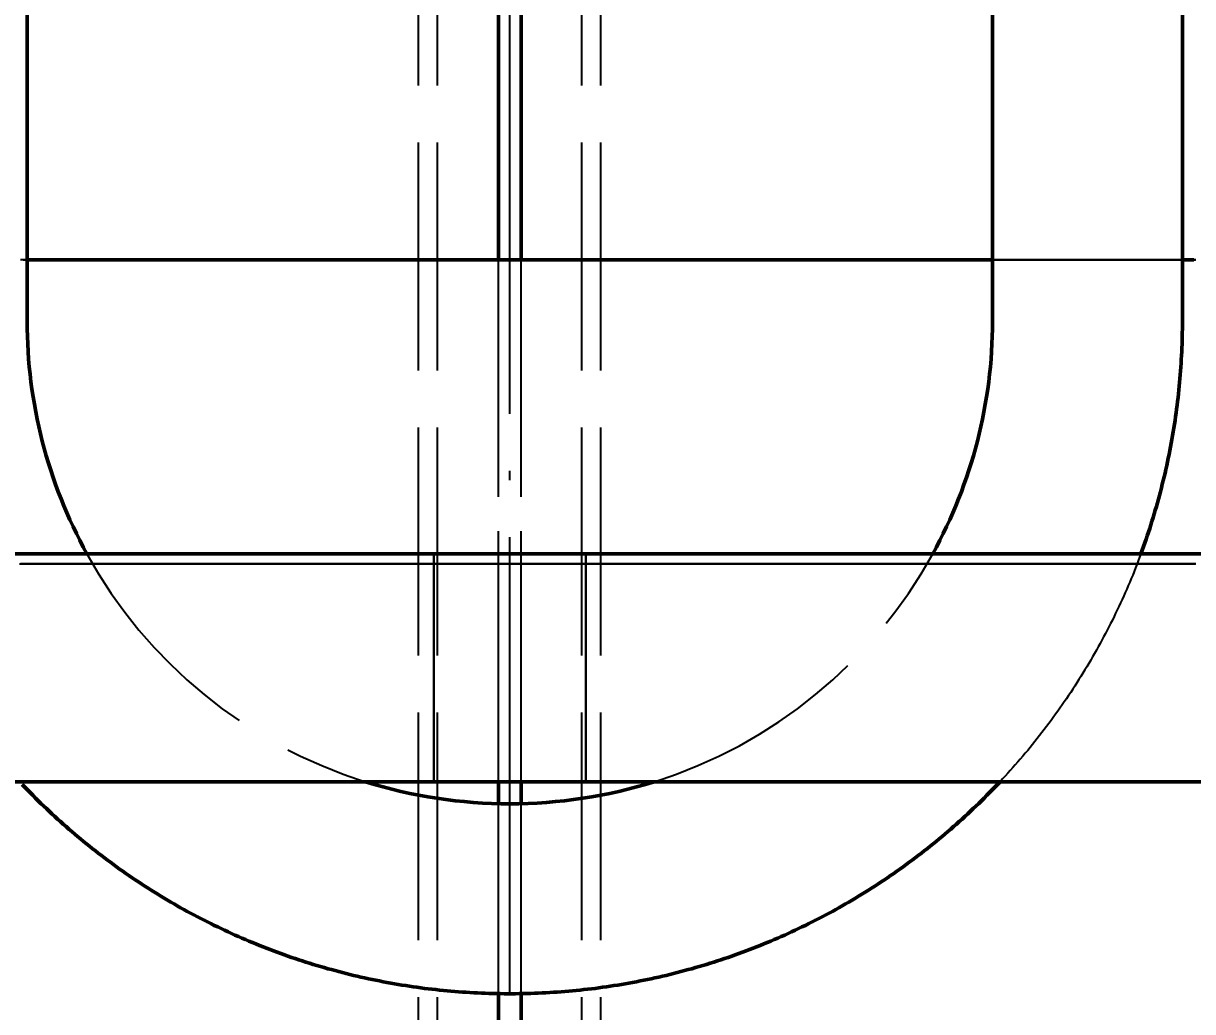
# Model space of a CAD drawing. Header units: millimetres. Extents: x 0 to 420, y 0 to 297.
# Drawn here: x 80.35 to 95.74, y 170.63 to 183.64 of the extents above; entities that cross this region are included whole.
import ezdxf

# ---------------------------------------------------------------- set-up
doc = ezdxf.new("R2010")
doc.units = ezdxf.units.MM
doc.linetypes.add('ISO02-TRAZOS', pattern=[3.75, 3, -0.75])
doc.linetypes.add('ISO04-TRAZO-PUNTO', pattern=[7.625, 6, -0.75, 0.125, -0.75])
for name, color, linetype, lineweight in [('01-VISIBLE', 7, 'CONTINUOUS', 50), ('02-OCULTA', 4, 'ISO02-TRAZOS', 25), ('03-EJE', 1, 'ISO04-TRAZO-PUNTO', 25), ('04-COTA', 3, 'CONTINUOUS', 25)]:
    doc.layers.add(name, color=color, linetype=linetype, lineweight=lineweight)
doc.styles.add('ISO3098', font='isocpeur.ttf')
doc.dimstyles.new('FLAMA-ISO', dxfattribs={"dimtxt": 3.5, "dimasz": 3, "dimexe": 2, "dimexo": 1, "dimgap": 1, "dimtad": 1, "dimdec": 1, "dimtxsty": 'ISO3098', "dimcen": 2.5, "dimclrd": 3, "dimclre": 3, "dimclrt": 3, "dimazin": 3, "dimtfac": 1, "dimtmove": 0, "dimatfit": 3, "dimlwd": 25, "dimlwe": 25})

msp = doc.modelspace()

# ---------------------------------------------------------------- linework, layer by layer
at = {"layer": '01-VISIBLE'}
for p, q in [((80.396, 179.72), (80.396, 191.075)), ((86.6, 180.525), (86.6, 191.075)), ((86.9, 180.525), (86.9, 191.075)), ((93.104, 191.075), (93.104, 179.72)), ((95.604, 191.075), (95.604, 179.72)), ((77.096, 176.657), (96.404, 176.657)), ((77.096, 173.657), (96.404, 173.657)), ((86.6, 173.368), (86.6, 173.657)), ((86.9, 173.368), (86.9, 173.657)), ((86.6, 166.3), (86.6, 170.867)), ((86.9, 166.3), (86.9, 170.867))]:
    msp.add_line(p, q, dxfattribs=at)
for points in [[(80.396, 180.525), (80.446, 180.525), (80.496, 180.525), (80.546, 180.525), (80.596, 180.525), (80.646, 180.525), (80.696, 180.525), (80.746, 180.525), (80.796, 180.525), (80.847, 180.525), (80.897, 180.525), (80.947, 180.525), (80.997, 180.525), (81.047, 180.525), (81.097, 180.525), (81.147, 180.525), (81.197, 180.525), (81.247, 180.525), (81.297, 180.525), (81.347, 180.525), (81.397, 180.525), (81.447, 180.525), (81.497, 180.525), (81.547, 180.525), (81.597, 180.525), (81.647, 180.525), (81.697, 180.525), (81.747, 180.525), (81.797, 180.525), (81.847, 180.525), (81.897, 180.525), (81.947, 180.525), (81.997, 180.525), (82.047, 180.525), (82.097, 180.525), (82.147, 180.525), (82.197, 180.525), (82.247, 180.525), (82.297, 180.525), (82.347, 180.525), (82.397, 180.525), (82.447, 180.525), (82.497, 180.525), (82.548, 180.525), (82.598, 180.525), (82.648, 180.525), (82.698, 180.525), (82.748, 180.525), (82.798, 180.525), (82.848, 180.525), (82.898, 180.525), (82.948, 180.525), (82.998, 180.525), (83.048, 180.525), (83.098, 180.525), (83.148, 180.525), (83.198, 180.525), (83.248, 180.525), (83.298, 180.525), (83.348, 180.525), (83.398, 180.525), (83.448, 180.525), (83.498, 180.525), (83.548, 180.525), (83.598, 180.525), (83.648, 180.525), (83.698, 180.525), (83.748, 180.525), (83.798, 180.525), (83.848, 180.525), (83.898, 180.525), (83.948, 180.525), (83.998, 180.525), (84.048, 180.525), (84.098, 180.525), (84.148, 180.525), (84.198, 180.525), (84.249, 180.525), (84.299, 180.525), (84.349, 180.525), (84.399, 180.525), (84.449, 180.525), (84.499, 180.525), (84.549, 180.525), (84.599, 180.525), (84.649, 180.525), (84.699, 180.525), (84.749, 180.525), (84.799, 180.525), (84.849, 180.525), (84.899, 180.525), (84.949, 180.525), (84.999, 180.525), (85.049, 180.525), (85.099, 180.525), (85.149, 180.525), (85.199, 180.525), (85.249, 180.525), (85.299, 180.525), (85.349, 180.525), (85.399, 180.525), (85.449, 180.525), (85.499, 180.525), (85.549, 180.525), (85.599, 180.525), (85.649, 180.525), (85.699, 180.525), (85.749, 180.525), (85.799, 180.525), (85.849, 180.525), (85.899, 180.525), (85.95, 180.525), (86, 180.525), (86.05, 180.525), (86.1, 180.525), (86.15, 180.525), (86.2, 180.525), (86.25, 180.525), (86.3, 180.525), (86.35, 180.525), (86.4, 180.525), (86.45, 180.525), (86.5, 180.525), (86.55, 180.525), (86.6, 180.525), (86.65, 180.525), (86.7, 180.525), (86.75, 180.525), (86.8, 180.525), (86.85, 180.525), (86.9, 180.525), (86.95, 180.525), (87, 180.525), (87.05, 180.525), (87.1, 180.525), (87.15, 180.525), (87.2, 180.525), (87.25, 180.525), (87.3, 180.525), (87.35, 180.525), (87.4, 180.525), (87.45, 180.525), (87.5, 180.525), (87.55, 180.525), (87.601, 180.525), (87.651, 180.525), (87.701, 180.525), (87.751, 180.525), (87.801, 180.525), (87.851, 180.525), (87.901, 180.525), (87.951, 180.525), (88.001, 180.525), (88.051, 180.525), (88.101, 180.525), (88.151, 180.525), (88.201, 180.525), (88.251, 180.525), (88.301, 180.525), (88.351, 180.525), (88.401, 180.525), (88.451, 180.525), (88.501, 180.525), (88.551, 180.525), (88.601, 180.525), (88.651, 180.525), (88.701, 180.525), (88.751, 180.525), (88.801, 180.525), (88.851, 180.525), (88.901, 180.525), (88.951, 180.525), (89.001, 180.525), (89.051, 180.525), (89.101, 180.525), (89.151, 180.525), (89.201, 180.525), (89.251, 180.525), (89.302, 180.525), (89.352, 180.525), (89.402, 180.525), (89.452, 180.525), (89.502, 180.525), (89.552, 180.525), (89.602, 180.525), (89.652, 180.525), (89.702, 180.525), (89.752, 180.525), (89.802, 180.525), (89.852, 180.525), (89.902, 180.525), (89.952, 180.525), (90.002, 180.525), (90.052, 180.525), (90.102, 180.525), (90.152, 180.525), (90.202, 180.525), (90.252, 180.525), (90.302, 180.525), (90.352, 180.525), (90.402, 180.525), (90.452, 180.525), (90.502, 180.525), (90.552, 180.525), (90.602, 180.525), (90.652, 180.525), (90.702, 180.525), (90.752, 180.525), (90.802, 180.525), (90.852, 180.525), (90.902, 180.525), (90.952, 180.525), (91.003, 180.525), (91.053, 180.525), (91.103, 180.525), (91.153, 180.525), (91.203, 180.525), (91.253, 180.525), (91.303, 180.525), (91.353, 180.525), (91.403, 180.525), (91.453, 180.525), (91.503, 180.525), (91.553, 180.525), (91.603, 180.525), (91.653, 180.525), (91.703, 180.525), (91.753, 180.525), (91.803, 180.525), (91.853, 180.525), (91.903, 180.525), (91.953, 180.525), (92.003, 180.525), (92.053, 180.525), (92.103, 180.525), (92.153, 180.525), (92.203, 180.525), (92.253, 180.525), (92.303, 180.525), (92.353, 180.525), (92.403, 180.525), (92.453, 180.525), (92.503, 180.525), (92.553, 180.525), (92.603, 180.525), (92.653, 180.525), (92.704, 180.525), (92.754, 180.525), (92.804, 180.525), (92.854, 180.525), (92.904, 180.525), (92.954, 180.525), (93.004, 180.525), (93.054, 180.525), (93.104, 180.525)], [(95.604, 180.525), (95.654, 180.525), (95.704, 180.525), (95.754, 180.525)], [(95.604, 179.72), (95.604, 179.669), (95.603, 179.619), (95.602, 179.568), (95.601, 179.518), (95.6, 179.468), (95.599, 179.417), (95.597, 179.367), (95.595, 179.316), (95.592, 179.266), (95.589, 179.216), (95.586, 179.165), (95.583, 179.115), (95.579, 179.065), (95.576, 179.014), (95.571, 178.964), (95.567, 178.914), (95.562, 178.864), (95.557, 178.814), (95.552, 178.763), (95.546, 178.713), (95.54, 178.663), (95.534, 178.613), (95.528, 178.563), (95.521, 178.513), (95.514, 178.463), (95.507, 178.413), (95.499, 178.363), (95.491, 178.314), (95.483, 178.264), (95.475, 178.214), (95.466, 178.164), (95.457, 178.115), (95.448, 178.065), (95.438, 178.016), (95.428, 177.966), (95.418, 177.917), (95.408, 177.868), (95.397, 177.818), (95.386, 177.769), (95.375, 177.72), (95.363, 177.671), (95.352, 177.622), (95.339, 177.573), (95.327, 177.524), (95.314, 177.475), (95.302, 177.426), (95.288, 177.378), (95.275, 177.329), (95.261, 177.28), (95.247, 177.232), (95.233, 177.184), (95.218, 177.135), (95.203, 177.087), (95.188, 177.039), (95.173, 176.991), (95.157, 176.943), (95.141, 176.895), (95.125, 176.848), (95.108, 176.8), (95.092, 176.752), (95.075, 176.705), (95.057, 176.657)], [(93.203, 173.657), (93.168, 173.621), (93.134, 173.585), (93.099, 173.549), (93.064, 173.513), (93.029, 173.478), (92.994, 173.442), (92.958, 173.407), (92.922, 173.372), (92.886, 173.337), (92.85, 173.303), (92.814, 173.268), (92.777, 173.234), (92.74, 173.2), (92.703, 173.166), (92.666, 173.133), (92.629, 173.1), (92.591, 173.066), (92.554, 173.034), (92.516, 173.001), (92.478, 172.968), (92.44, 172.936), (92.401, 172.904), (92.363, 172.872), (92.324, 172.841), (92.285, 172.809), (92.246, 172.778), (92.206, 172.747), (92.167, 172.716), (92.127, 172.686), (92.087, 172.656), (92.047, 172.626), (92.007, 172.596), (91.967, 172.566), (91.926, 172.537), (91.886, 172.508), (91.845, 172.479), (91.804, 172.45), (91.763, 172.422), (91.721, 172.393), (91.68, 172.365), (91.638, 172.338), (91.596, 172.31), (91.555, 172.283), (91.512, 172.256), (91.47, 172.229), (91.428, 172.203), (91.385, 172.176), (91.342, 172.15), (91.3, 172.124), (91.257, 172.099), (91.214, 172.073), (91.17, 172.048), (91.127, 172.023), (91.083, 171.999), (91.04, 171.975), (90.996, 171.95), (90.952, 171.927), (90.908, 171.903), (90.863, 171.88), (90.819, 171.856), (90.775, 171.834), (90.73, 171.811), (90.685, 171.789), (90.64, 171.766), (90.595, 171.745), (90.55, 171.723), (90.505, 171.702), (90.459, 171.681), (90.414, 171.66), (90.368, 171.639), (90.323, 171.619), (90.277, 171.599), (90.231, 171.579), (90.185, 171.559), (90.139, 171.54), (90.092, 171.521), (90.046, 171.502), (89.999, 171.484), (89.953, 171.466), (89.906, 171.448), (89.859, 171.43), (89.813, 171.413), (89.766, 171.395), (89.718, 171.378), (89.671, 171.362), (89.624, 171.345), (89.577, 171.329), (89.529, 171.313), (89.482, 171.298), (89.434, 171.283), (89.386, 171.268), (89.338, 171.253), (89.291, 171.238), (89.243, 171.224), (89.195, 171.21), (89.146, 171.196), (89.098, 171.183), (89.05, 171.17), (89.002, 171.157), (88.953, 171.144), (88.905, 171.132), (88.856, 171.12), (88.807, 171.108), (88.759, 171.097), (88.71, 171.086), (88.661, 171.075), (88.612, 171.064), (88.563, 171.054), (88.514, 171.044), (88.465, 171.034), (88.416, 171.024), (88.367, 171.015), (88.318, 171.006), (88.268, 170.997), (88.219, 170.989), (88.17, 170.981), (88.12, 170.973), (88.071, 170.965), (88.021, 170.958), (87.972, 170.951), (87.922, 170.944), (87.873, 170.937), (87.823, 170.931), (87.773, 170.925), (87.724, 170.92), (87.674, 170.914), (87.624, 170.909), (87.574, 170.904), (87.525, 170.9), (87.475, 170.896), (87.425, 170.892), (87.375, 170.888), (87.325, 170.885), (87.275, 170.882), (87.225, 170.879), (87.175, 170.876), (87.125, 170.874), (87.075, 170.872), (87.025, 170.87), (86.975, 170.869), (86.925, 170.868), (86.875, 170.867), (86.825, 170.866), (86.775, 170.866), (86.725, 170.866), (86.675, 170.866), (86.625, 170.867), (86.575, 170.868), (86.525, 170.869), (86.475, 170.87), (86.425, 170.872), (86.375, 170.874), (86.325, 170.876), (86.275, 170.879), (86.225, 170.882), (86.175, 170.885), (86.125, 170.888), (86.075, 170.892), (86.025, 170.896), (85.975, 170.9), (85.926, 170.904), (85.876, 170.909), (85.826, 170.914), (85.776, 170.92), (85.727, 170.925), (85.677, 170.931), (85.627, 170.937), (85.578, 170.944), (85.528, 170.951), (85.479, 170.958), (85.429, 170.965), (85.38, 170.973), (85.33, 170.981), (85.281, 170.989), (85.232, 170.997), (85.182, 171.006), (85.133, 171.015), (85.084, 171.024), (85.035, 171.034), (84.986, 171.044), (84.937, 171.054), (84.888, 171.064), (84.839, 171.075), (84.79, 171.086), (84.741, 171.097), (84.693, 171.108), (84.644, 171.12), (84.595, 171.132), (84.547, 171.144), (84.498, 171.157), (84.45, 171.17), (84.402, 171.183), (84.354, 171.196), (84.305, 171.21), (84.257, 171.224), (84.209, 171.238), (84.162, 171.253), (84.114, 171.268), (84.066, 171.283), (84.018, 171.298), (83.971, 171.313), (83.923, 171.329), (83.876, 171.345), (83.829, 171.362), (83.782, 171.378), (83.734, 171.395), (83.687, 171.413), (83.641, 171.43), (83.594, 171.448), (83.547, 171.466), (83.501, 171.484), (83.454, 171.502), (83.408, 171.521), (83.361, 171.54), (83.315, 171.559), (83.269, 171.579), (83.223, 171.599), (83.177, 171.619), (83.132, 171.639), (83.086, 171.66), (83.041, 171.681), (82.995, 171.702), (82.95, 171.723), (82.905, 171.745), (82.86, 171.766), (82.815, 171.789), (82.77, 171.811), (82.725, 171.834), (82.681, 171.856), (82.637, 171.88), (82.592, 171.903), (82.548, 171.927), (82.504, 171.95), (82.46, 171.975), (82.417, 171.999), (82.373, 172.023), (82.33, 172.048), (82.286, 172.073), (82.243, 172.099), (82.2, 172.124), (82.158, 172.15), (82.115, 172.176), (82.072, 172.203), (82.03, 172.229), (81.988, 172.256), (81.945, 172.283), (81.904, 172.31), (81.862, 172.338), (81.82, 172.365), (81.779, 172.393), (81.737, 172.422), (81.696, 172.45), (81.655, 172.479), (81.614, 172.508), (81.574, 172.537), (81.533, 172.566), (81.493, 172.596), (81.453, 172.626), (81.413, 172.656), (81.373, 172.686), (81.333, 172.716), (81.294, 172.747), (81.254, 172.778), (81.215, 172.809), (81.176, 172.841), (81.137, 172.872), (81.099, 172.904), (81.06, 172.936), (81.022, 172.968), (80.984, 173.001), (80.946, 173.034), (80.909, 173.066), (80.871, 173.1), (80.834, 173.133), (80.797, 173.166), (80.76, 173.2), (80.723, 173.234), (80.686, 173.268), (80.65, 173.303), (80.614, 173.337), (80.578, 173.372), (80.542, 173.407), (80.506, 173.442), (80.471, 173.478), (80.436, 173.513), (80.401, 173.549), (80.366, 173.585), (80.332, 173.621)]]:
    msp.add_lwpolyline(points, dxfattribs=at)
for start, end in [(180, -151.1865), (-28.8135, 0), (-107.4227, -72.5773)]:
    msp.add_arc((86.75, 179.72), 6.354, start, end, dxfattribs=at)
at = {"layer": '02-OCULTA'}
for p, q in [((85.55, 160.32), (85.55, 217.31)), ((85.8, 160.32), (85.8, 217.31)), ((87.7, 160.32), (87.7, 217.31)), ((87.95, 160.32), (87.95, 217.31)), ((86.6, 166.456), (86.6, 206.544)), ((86.9, 166.456), (86.9, 206.544)), ((86.6, 173.657), (86.6, 180.525)), ((86.9, 173.657), (86.9, 180.525)), ((77.096, 176.657), (85.75, 176.657)), ((85.75, 176.657), (87.75, 176.657)), ((85.75, 176.657), (85.75, 173.657)), ((85.75, 173.657), (85.75, 176.657)), ((87.75, 176.657), (96.404, 176.657)), ((87.75, 176.657), (87.75, 173.657)), ((87.75, 173.657), (87.75, 176.657)), ((77.096, 173.657), (85.75, 173.657)), ((85.75, 173.657), (87.75, 173.657)), ((87.75, 173.657), (96.404, 173.657)), ((86.6, 170.867), (86.6, 173.368)), ((86.9, 170.867), (86.9, 173.368))]:
    msp.add_line(p, q, dxfattribs=at)
for points in [[(95.78, 180.525), (95.71, 180.525), (95.64, 180.525), (95.57, 180.525), (95.5, 180.525), (95.43, 180.525), (95.36, 180.525), (95.29, 180.525), (95.22, 180.525), (95.15, 180.525), (95.08, 180.525), (95.01, 180.525), (94.94, 180.525), (94.87, 180.525), (94.8, 180.525), (94.73, 180.525), (94.66, 180.525), (94.59, 180.525), (94.52, 180.525), (94.45, 180.525), (94.38, 180.525), (94.31, 180.525), (94.24, 180.525), (94.17, 180.525), (94.1, 180.525), (94.03, 180.525), (93.96, 180.525), (93.89, 180.525), (93.82, 180.525), (93.75, 180.525), (93.68, 180.525), (93.61, 180.525), (93.54, 180.525), (93.47, 180.525), (93.4, 180.525), (93.33, 180.525), (93.26, 180.525), (93.19, 180.525), (93.12, 180.525), (93.05, 180.525), (92.98, 180.525), (92.91, 180.525), (92.84, 180.525), (92.77, 180.525), (92.7, 180.525), (92.63, 180.525), (92.56, 180.525), (92.49, 180.525), (92.42, 180.525), (92.35, 180.525), (92.28, 180.525), (92.21, 180.525), (92.14, 180.525), (92.07, 180.525), (92, 180.525), (91.93, 180.525), (91.86, 180.525), (91.79, 180.525), (91.72, 180.525), (91.65, 180.525), (91.58, 180.525), (91.51, 180.525), (91.44, 180.525), (91.37, 180.525), (91.3, 180.525), (91.23, 180.525), (91.16, 180.525), (91.09, 180.525), (91.02, 180.525), (90.95, 180.525), (90.88, 180.525), (90.81, 180.525), (90.74, 180.525), (90.67, 180.525), (90.6, 180.525), (90.53, 180.525), (90.46, 180.525), (90.39, 180.525), (90.32, 180.525), (90.25, 180.525), (90.18, 180.525), (90.11, 180.525), (90.04, 180.525), (89.97, 180.525), (89.9, 180.525), (89.83, 180.525), (89.76, 180.525), (89.69, 180.525), (89.62, 180.525), (89.55, 180.525), (89.48, 180.525), (89.41, 180.525), (89.34, 180.525), (89.27, 180.525), (89.2, 180.525), (89.13, 180.525), (89.06, 180.525), (88.99, 180.525), (88.92, 180.525), (88.85, 180.525), (88.78, 180.525), (88.71, 180.525), (88.64, 180.525), (88.57, 180.525), (88.5, 180.525), (88.43, 180.525), (88.36, 180.525), (88.29, 180.525), (88.22, 180.525), (88.15, 180.525), (88.08, 180.525), (88.01, 180.525), (87.94, 180.525), (87.87, 180.525), (87.8, 180.525), (87.73, 180.525), (87.66, 180.525), (87.59, 180.525), (87.52, 180.525), (87.45, 180.525), (87.38, 180.525), (87.31, 180.525), (87.24, 180.525), (87.17, 180.525), (87.1, 180.525), (87.03, 180.525), (86.96, 180.525), (86.89, 180.525), (86.82, 180.525), (86.75, 180.525), (86.68, 180.525), (86.61, 180.525), (86.54, 180.525), (86.47, 180.525), (86.4, 180.525), (86.33, 180.525), (86.26, 180.525), (86.19, 180.525), (86.12, 180.525), (86.05, 180.525), (85.98, 180.525), (85.91, 180.525), (85.84, 180.525), (85.77, 180.525), (85.7, 180.525), (85.63, 180.525), (85.56, 180.525), (85.49, 180.525), (85.42, 180.525), (85.35, 180.525), (85.28, 180.525), (85.21, 180.525), (85.14, 180.525), (85.07, 180.525), (85, 180.525), (84.93, 180.525), (84.86, 180.525), (84.79, 180.525), (84.72, 180.525), (84.65, 180.525), (84.58, 180.525), (84.51, 180.525), (84.44, 180.525), (84.37, 180.525), (84.3, 180.525), (84.23, 180.525), (84.16, 180.525), (84.09, 180.525), (84.02, 180.525), (83.95, 180.525), (83.88, 180.525), (83.81, 180.525), (83.74, 180.525), (83.67, 180.525), (83.6, 180.525), (83.53, 180.525), (83.46, 180.525), (83.39, 180.525), (83.32, 180.525), (83.25, 180.525), (83.18, 180.525), (83.11, 180.525), (83.04, 180.525), (82.97, 180.525), (82.9, 180.525), (82.83, 180.525), (82.76, 180.525), (82.69, 180.525), (82.62, 180.525), (82.55, 180.525), (82.48, 180.525), (82.41, 180.525), (82.34, 180.525), (82.27, 180.525), (82.2, 180.525), (82.13, 180.525), (82.06, 180.525), (81.99, 180.525), (81.92, 180.525), (81.85, 180.525), (81.78, 180.525), (81.71, 180.525), (81.64, 180.525), (81.57, 180.525), (81.5, 180.525), (81.43, 180.525), (81.36, 180.525), (81.29, 180.525), (81.22, 180.525), (81.15, 180.525), (81.08, 180.525), (81.01, 180.525), (80.94, 180.525), (80.87, 180.525), (80.8, 180.525), (80.73, 180.525), (80.66, 180.525), (80.59, 180.525), (80.52, 180.525), (80.45, 180.525), (80.38, 180.525), (80.31, 180.525)], [(80.343, 180.525), (80.412, 180.525), (80.481, 180.525), (80.55, 180.525), (80.619, 180.525), (80.687, 180.525), (80.756, 180.525), (80.825, 180.525), (80.894, 180.525), (80.963, 180.525), (81.032, 180.525), (81.101, 180.525), (81.17, 180.525), (81.239, 180.525), (81.308, 180.525), (81.376, 180.525), (81.445, 180.525), (81.514, 180.525), (81.583, 180.525), (81.652, 180.525), (81.721, 180.525), (81.79, 180.525), (81.859, 180.525), (81.928, 180.525), (81.996, 180.525), (82.065, 180.525), (82.134, 180.525), (82.203, 180.525), (82.272, 180.525), (82.341, 180.525), (82.41, 180.525), (82.479, 180.525), (82.548, 180.525), (82.616, 180.525), (82.685, 180.525), (82.754, 180.525), (82.823, 180.525), (82.892, 180.525), (82.961, 180.525), (83.03, 180.525), (83.099, 180.525), (83.168, 180.525), (83.237, 180.525), (83.305, 180.525), (83.374, 180.525), (83.443, 180.525), (83.512, 180.525), (83.581, 180.525), (83.65, 180.525), (83.719, 180.525), (83.788, 180.525), (83.857, 180.525), (83.925, 180.525), (83.994, 180.525), (84.063, 180.525), (84.132, 180.525), (84.201, 180.525), (84.27, 180.525), (84.339, 180.525), (84.408, 180.525), (84.477, 180.525), (84.545, 180.525), (84.614, 180.525), (84.683, 180.525), (84.752, 180.525), (84.821, 180.525), (84.89, 180.525), (84.959, 180.525), (85.028, 180.525), (85.097, 180.525), (85.165, 180.525), (85.234, 180.525), (85.303, 180.525), (85.372, 180.525), (85.441, 180.525), (85.51, 180.525), (85.579, 180.525), (85.648, 180.525), (85.717, 180.525), (85.786, 180.525), (85.854, 180.525), (85.923, 180.525), (85.992, 180.525), (86.061, 180.525), (86.13, 180.525), (86.199, 180.525), (86.268, 180.525), (86.337, 180.525), (86.406, 180.525), (86.474, 180.525), (86.543, 180.525), (86.612, 180.525), (86.681, 180.525), (86.75, 180.525), (86.819, 180.525), (86.888, 180.525), (86.957, 180.525), (87.026, 180.525), (87.094, 180.525), (87.163, 180.525), (87.232, 180.525), (87.301, 180.525), (87.37, 180.525), (87.439, 180.525), (87.508, 180.525), (87.577, 180.525), (87.646, 180.525), (87.714, 180.525), (87.783, 180.525), (87.852, 180.525), (87.921, 180.525), (87.99, 180.525), (88.059, 180.525), (88.128, 180.525), (88.197, 180.525), (88.266, 180.525), (88.335, 180.525), (88.403, 180.525), (88.472, 180.525), (88.541, 180.525), (88.61, 180.525), (88.679, 180.525), (88.748, 180.525), (88.817, 180.525), (88.886, 180.525), (88.955, 180.525), (89.023, 180.525), (89.092, 180.525), (89.161, 180.525), (89.23, 180.525), (89.299, 180.525), (89.368, 180.525), (89.437, 180.525), (89.506, 180.525), (89.575, 180.525), (89.643, 180.525), (89.712, 180.525), (89.781, 180.525), (89.85, 180.525), (89.919, 180.525), (89.988, 180.525), (90.057, 180.525), (90.126, 180.525), (90.195, 180.525), (90.263, 180.525), (90.332, 180.525), (90.401, 180.525), (90.47, 180.525), (90.539, 180.525), (90.608, 180.525), (90.677, 180.525), (90.746, 180.525), (90.815, 180.525), (90.884, 180.525), (90.952, 180.525), (91.021, 180.525), (91.09, 180.525), (91.159, 180.525), (91.228, 180.525), (91.297, 180.525), (91.366, 180.525), (91.435, 180.525), (91.504, 180.525), (91.572, 180.525), (91.641, 180.525), (91.71, 180.525), (91.779, 180.525), (91.848, 180.525), (91.917, 180.525), (91.986, 180.525), (92.055, 180.525), (92.124, 180.525), (92.192, 180.525), (92.261, 180.525), (92.33, 180.525), (92.399, 180.525), (92.468, 180.525), (92.537, 180.525), (92.606, 180.525), (92.675, 180.525), (92.744, 180.525), (92.813, 180.525), (92.881, 180.525), (92.95, 180.525), (93.019, 180.525), (93.088, 180.525), (93.157, 180.525), (93.226, 180.525), (93.295, 180.525), (93.364, 180.525), (93.433, 180.525), (93.501, 180.525), (93.57, 180.525), (93.639, 180.525), (93.708, 180.525), (93.777, 180.525), (93.846, 180.525), (93.915, 180.525), (93.984, 180.525), (94.053, 180.525), (94.121, 180.525), (94.19, 180.525), (94.259, 180.525), (94.328, 180.525), (94.397, 180.525), (94.466, 180.525), (94.535, 180.525), (94.604, 180.525), (94.673, 180.525), (94.741, 180.525), (94.81, 180.525), (94.879, 180.525), (94.948, 180.525), (95.017, 180.525), (95.086, 180.525), (95.155, 180.525), (95.224, 180.525), (95.293, 180.525), (95.362, 180.525), (95.43, 180.525), (95.499, 180.525), (95.568, 180.525), (95.637, 180.525), (95.706, 180.525), (95.775, 180.525)], [(95.775, 180.525), (95.706, 180.525), (95.637, 180.525), (95.568, 180.525), (95.499, 180.525), (95.43, 180.525), (95.362, 180.525), (95.293, 180.525), (95.224, 180.525), (95.155, 180.525), (95.086, 180.525), (95.017, 180.525), (94.948, 180.525), (94.879, 180.525), (94.81, 180.525), (94.741, 180.525), (94.673, 180.525), (94.604, 180.525), (94.535, 180.525), (94.466, 180.525), (94.397, 180.525), (94.328, 180.525), (94.259, 180.525), (94.19, 180.525), (94.121, 180.525), (94.053, 180.525), (93.984, 180.525), (93.915, 180.525), (93.846, 180.525), (93.777, 180.525), (93.708, 180.525), (93.639, 180.525), (93.57, 180.525), (93.501, 180.525), (93.433, 180.525), (93.364, 180.525), (93.295, 180.525), (93.226, 180.525), (93.157, 180.525), (93.088, 180.525), (93.019, 180.525), (92.95, 180.525), (92.881, 180.525), (92.813, 180.525), (92.744, 180.525), (92.675, 180.525), (92.606, 180.525), (92.537, 180.525), (92.468, 180.525), (92.399, 180.525), (92.33, 180.525), (92.261, 180.525), (92.192, 180.525), (92.124, 180.525), (92.055, 180.525), (91.986, 180.525), (91.917, 180.525), (91.848, 180.525), (91.779, 180.525), (91.71, 180.525), (91.641, 180.525), (91.572, 180.525), (91.504, 180.525), (91.435, 180.525), (91.366, 180.525), (91.297, 180.525), (91.228, 180.525), (91.159, 180.525), (91.09, 180.525), (91.021, 180.525), (90.952, 180.525), (90.884, 180.525), (90.815, 180.525), (90.746, 180.525), (90.677, 180.525), (90.608, 180.525), (90.539, 180.525), (90.47, 180.525), (90.401, 180.525), (90.332, 180.525), (90.263, 180.525), (90.195, 180.525), (90.126, 180.525), (90.057, 180.525), (89.988, 180.525), (89.919, 180.525), (89.85, 180.525), (89.781, 180.525), (89.712, 180.525), (89.643, 180.525), (89.575, 180.525), (89.506, 180.525), (89.437, 180.525), (89.368, 180.525), (89.299, 180.525), (89.23, 180.525), (89.161, 180.525), (89.092, 180.525), (89.023, 180.525), (88.955, 180.525), (88.886, 180.525), (88.817, 180.525), (88.748, 180.525), (88.679, 180.525), (88.61, 180.525), (88.541, 180.525), (88.472, 180.525), (88.403, 180.525), (88.335, 180.525), (88.266, 180.525), (88.197, 180.525), (88.128, 180.525), (88.059, 180.525), (87.99, 180.525), (87.921, 180.525), (87.852, 180.525), (87.783, 180.525), (87.714, 180.525), (87.646, 180.525), (87.577, 180.525), (87.508, 180.525), (87.439, 180.525), (87.37, 180.525), (87.301, 180.525), (87.232, 180.525), (87.163, 180.525), (87.094, 180.525), (87.026, 180.525), (86.957, 180.525), (86.888, 180.525), (86.819, 180.525), (86.75, 180.525), (86.681, 180.525), (86.612, 180.525), (86.543, 180.525), (86.474, 180.525), (86.406, 180.525), (86.337, 180.525), (86.268, 180.525), (86.199, 180.525), (86.13, 180.525), (86.061, 180.525), (85.992, 180.525), (85.923, 180.525), (85.854, 180.525), (85.786, 180.525), (85.717, 180.525), (85.648, 180.525), (85.579, 180.525), (85.51, 180.525), (85.441, 180.525), (85.372, 180.525), (85.303, 180.525), (85.234, 180.525), (85.165, 180.525), (85.097, 180.525), (85.028, 180.525), (84.959, 180.525), (84.89, 180.525), (84.821, 180.525), (84.752, 180.525), (84.683, 180.525), (84.614, 180.525), (84.545, 180.525), (84.477, 180.525), (84.408, 180.525), (84.339, 180.525), (84.27, 180.525), (84.201, 180.525), (84.132, 180.525), (84.063, 180.525), (83.994, 180.525), (83.925, 180.525), (83.857, 180.525), (83.788, 180.525), (83.719, 180.525), (83.65, 180.525), (83.581, 180.525), (83.512, 180.525), (83.443, 180.525), (83.374, 180.525), (83.305, 180.525), (83.237, 180.525), (83.168, 180.525), (83.099, 180.525), (83.03, 180.525), (82.961, 180.525), (82.892, 180.525), (82.823, 180.525), (82.754, 180.525), (82.685, 180.525), (82.616, 180.525), (82.548, 180.525), (82.479, 180.525), (82.41, 180.525), (82.341, 180.525), (82.272, 180.525), (82.203, 180.525), (82.134, 180.525), (82.065, 180.525), (81.996, 180.525), (81.928, 180.525), (81.859, 180.525), (81.79, 180.525), (81.721, 180.525), (81.652, 180.525), (81.583, 180.525), (81.514, 180.525), (81.445, 180.525), (81.376, 180.525), (81.308, 180.525), (81.239, 180.525), (81.17, 180.525), (81.101, 180.525), (81.032, 180.525), (80.963, 180.525), (80.894, 180.525), (80.825, 180.525), (80.756, 180.525), (80.687, 180.525), (80.619, 180.525), (80.55, 180.525), (80.481, 180.525), (80.412, 180.525), (80.343, 180.525)], [(80.346, 180.525), (80.396, 180.525)], [(93.104, 180.525), (93.155, 180.525), (93.206, 180.525), (93.257, 180.525), (93.308, 180.525), (93.359, 180.525), (93.41, 180.525), (93.461, 180.525), (93.512, 180.525), (93.563, 180.525), (93.614, 180.525), (93.665, 180.525), (93.716, 180.525), (93.767, 180.525), (93.818, 180.525), (93.869, 180.525), (93.92, 180.525), (93.971, 180.525), (94.022, 180.525), (94.073, 180.525), (94.124, 180.525), (94.175, 180.525), (94.226, 180.525), (94.277, 180.525), (94.328, 180.525), (94.379, 180.525), (94.43, 180.525), (94.481, 180.525), (94.532, 180.525), (94.583, 180.525), (94.634, 180.525), (94.685, 180.525), (94.736, 180.525), (94.787, 180.525), (94.838, 180.525), (94.889, 180.525), (94.94, 180.525), (94.992, 180.525), (95.043, 180.525), (95.094, 180.525), (95.145, 180.525), (95.196, 180.525), (95.247, 180.525), (95.298, 180.525), (95.349, 180.525), (95.4, 180.525), (95.451, 180.525), (95.502, 180.525), (95.553, 180.525), (95.604, 180.525)], [(95.057, 176.657), (95.04, 176.611), (95.022, 176.564), (95.004, 176.517), (94.986, 176.471), (94.968, 176.424), (94.949, 176.378), (94.93, 176.332), (94.911, 176.285), (94.891, 176.239), (94.871, 176.193), (94.851, 176.148), (94.831, 176.102), (94.81, 176.056), (94.789, 176.011), (94.768, 175.965), (94.747, 175.92), (94.725, 175.875), (94.704, 175.83), (94.682, 175.785), (94.659, 175.741), (94.637, 175.696), (94.614, 175.651), (94.591, 175.607), (94.567, 175.563), (94.544, 175.519), (94.52, 175.475), (94.496, 175.431), (94.471, 175.387), (94.447, 175.344), (94.422, 175.3), (94.397, 175.257), (94.371, 175.214), (94.346, 175.171), (94.32, 175.128), (94.294, 175.086), (94.268, 175.043), (94.241, 175.001), (94.214, 174.958), (94.187, 174.916), (94.16, 174.874), (94.133, 174.833), (94.105, 174.791), (94.077, 174.749), (94.049, 174.708), (94.02, 174.667), (93.992, 174.626), (93.963, 174.585), (93.934, 174.545), (93.904, 174.504), (93.875, 174.464), (93.845, 174.424), (93.815, 174.384), (93.785, 174.344), (93.754, 174.304), (93.724, 174.265), (93.693, 174.225), (93.661, 174.186), (93.63, 174.147), (93.599, 174.108), (93.567, 174.07), (93.535, 174.031), (93.502, 173.993), (93.47, 173.955), (93.437, 173.917), (93.404, 173.88), (93.371, 173.842), (93.338, 173.805), (93.305, 173.768), (93.271, 173.731), (93.237, 173.694), (93.203, 173.657)], [(80.297, 176.525), (80.348, 176.525), (80.398, 176.525), (80.448, 176.525), (80.498, 176.525), (80.548, 176.525), (80.598, 176.525), (80.648, 176.525), (80.698, 176.525), (80.748, 176.525), (80.798, 176.525), (80.848, 176.525), (80.898, 176.525), (80.948, 176.525), (80.998, 176.525), (81.048, 176.525), (81.098, 176.525), (81.148, 176.525), (81.198, 176.525), (81.248, 176.525), (81.298, 176.525), (81.348, 176.525), (81.398, 176.525), (81.448, 176.525), (81.498, 176.525), (81.548, 176.525), (81.598, 176.525), (81.648, 176.525), (81.698, 176.525), (81.748, 176.525), (81.798, 176.525), (81.848, 176.525), (81.898, 176.525), (81.948, 176.525), (81.998, 176.525), (82.048, 176.525), (82.098, 176.525), (82.148, 176.525), (82.198, 176.525), (82.248, 176.525), (82.298, 176.525), (82.348, 176.525), (82.398, 176.525), (82.448, 176.525), (82.498, 176.525), (82.548, 176.525), (82.598, 176.525), (82.648, 176.525), (82.698, 176.525), (82.748, 176.525), (82.798, 176.525), (82.848, 176.525), (82.899, 176.525), (82.949, 176.525), (82.999, 176.525), (83.049, 176.525), (83.099, 176.525), (83.149, 176.525), (83.199, 176.525), (83.249, 176.525), (83.299, 176.525), (83.349, 176.525), (83.399, 176.525), (83.449, 176.525), (83.499, 176.525), (83.549, 176.525), (83.599, 176.525), (83.649, 176.525), (83.699, 176.525), (83.749, 176.525), (83.799, 176.525), (83.849, 176.525), (83.899, 176.525), (83.949, 176.525), (83.999, 176.525), (84.049, 176.525), (84.099, 176.525), (84.149, 176.525), (84.199, 176.525), (84.249, 176.525), (84.299, 176.525), (84.349, 176.525), (84.399, 176.525), (84.449, 176.525), (84.499, 176.525), (84.549, 176.525), (84.599, 176.525), (84.649, 176.525), (84.699, 176.525), (84.749, 176.525), (84.799, 176.525), (84.849, 176.525), (84.899, 176.525), (84.949, 176.525), (84.999, 176.525), (85.049, 176.525), (85.099, 176.525), (85.149, 176.525), (85.199, 176.525), (85.249, 176.525), (85.299, 176.525), (85.349, 176.525), (85.399, 176.525), (85.449, 176.525), (85.5, 176.525), (85.55, 176.525), (85.6, 176.525), (85.65, 176.525), (85.7, 176.525), (85.75, 176.525), (85.8, 176.525), (85.85, 176.525), (85.9, 176.525), (85.95, 176.525), (86, 176.525), (86.05, 176.525), (86.1, 176.525), (86.15, 176.525), (86.2, 176.525), (86.25, 176.525), (86.3, 176.525), (86.35, 176.525), (86.4, 176.525), (86.45, 176.525), (86.5, 176.525), (86.55, 176.525), (86.6, 176.525), (86.65, 176.525), (86.7, 176.525), (86.75, 176.525), (86.8, 176.525), (86.85, 176.525), (86.9, 176.525), (86.95, 176.525), (87, 176.525), (87.05, 176.525), (87.1, 176.525), (87.15, 176.525), (87.2, 176.525), (87.25, 176.525), (87.3, 176.525), (87.35, 176.525), (87.4, 176.525), (87.45, 176.525), (87.5, 176.525), (87.55, 176.525), (87.6, 176.525), (87.65, 176.525), (87.7, 176.525), (87.75, 176.525), (87.8, 176.525), (87.85, 176.525), (87.9, 176.525), (87.95, 176.525), (88, 176.525), (88.051, 176.525), (88.101, 176.525), (88.151, 176.525), (88.201, 176.525), (88.251, 176.525), (88.301, 176.525), (88.351, 176.525), (88.401, 176.525), (88.451, 176.525), (88.501, 176.525), (88.551, 176.525), (88.601, 176.525), (88.651, 176.525), (88.701, 176.525), (88.751, 176.525), (88.801, 176.525), (88.851, 176.525), (88.901, 176.525), (88.951, 176.525), (89.001, 176.525), (89.051, 176.525), (89.101, 176.525), (89.151, 176.525), (89.201, 176.525), (89.251, 176.525), (89.301, 176.525), (89.351, 176.525), (89.401, 176.525), (89.451, 176.525), (89.501, 176.525), (89.551, 176.525), (89.601, 176.525), (89.651, 176.525), (89.701, 176.525), (89.751, 176.525), (89.801, 176.525), (89.851, 176.525), (89.901, 176.525), (89.951, 176.525), (90.001, 176.525), (90.051, 176.525), (90.101, 176.525), (90.151, 176.525), (90.201, 176.525), (90.251, 176.525), (90.301, 176.525), (90.351, 176.525), (90.401, 176.525), (90.451, 176.525), (90.501, 176.525), (90.551, 176.525), (90.601, 176.525), (90.652, 176.525), (90.702, 176.525), (90.752, 176.525), (90.802, 176.525), (90.852, 176.525), (90.902, 176.525), (90.952, 176.525), (91.002, 176.525), (91.052, 176.525), (91.102, 176.525), (91.152, 176.525), (91.202, 176.525), (91.252, 176.525), (91.302, 176.525), (91.352, 176.525), (91.402, 176.525), (91.452, 176.525), (91.502, 176.525), (91.552, 176.525), (91.602, 176.525), (91.652, 176.525), (91.702, 176.525), (91.752, 176.525), (91.802, 176.525), (91.852, 176.525), (91.902, 176.525), (91.952, 176.525), (92.002, 176.525), (92.052, 176.525), (92.102, 176.525), (92.152, 176.525), (92.202, 176.525), (92.252, 176.525), (92.302, 176.525), (92.352, 176.525), (92.402, 176.525), (92.452, 176.525), (92.502, 176.525), (92.552, 176.525), (92.602, 176.525), (92.652, 176.525), (92.702, 176.525), (92.752, 176.525), (92.802, 176.525), (92.852, 176.525), (92.902, 176.525), (92.952, 176.525), (93.002, 176.525), (93.052, 176.525), (93.102, 176.525), (93.152, 176.525), (93.203, 176.525), (93.253, 176.525), (93.303, 176.525), (93.353, 176.525), (93.403, 176.525), (93.453, 176.525), (93.503, 176.525), (93.553, 176.525), (93.603, 176.525), (93.653, 176.525), (93.703, 176.525), (93.753, 176.525), (93.803, 176.525), (93.853, 176.525), (93.903, 176.525), (93.953, 176.525), (94.003, 176.525), (94.053, 176.525), (94.103, 176.525), (94.153, 176.525), (94.203, 176.525), (94.253, 176.525), (94.303, 176.525), (94.353, 176.525), (94.403, 176.525), (94.453, 176.525), (94.503, 176.525), (94.553, 176.525), (94.603, 176.525), (94.653, 176.525), (94.703, 176.525), (94.753, 176.525), (94.803, 176.525), (94.853, 176.525), (94.903, 176.525), (94.953, 176.525), (95.003, 176.525), (95.053, 176.525), (95.103, 176.525), (95.153, 176.525), (95.203, 176.525), (95.253, 176.525), (95.303, 176.525), (95.353, 176.525), (95.403, 176.525), (95.453, 176.525), (95.503, 176.525), (95.553, 176.525), (95.603, 176.525), (95.653, 176.525), (95.703, 176.525), (95.753, 176.525)], [(95.78, 176.525), (95.71, 176.525), (95.64, 176.525), (95.57, 176.525), (95.5, 176.525), (95.43, 176.525), (95.36, 176.525), (95.29, 176.525), (95.22, 176.525), (95.15, 176.525), (95.08, 176.525), (95.01, 176.525), (94.94, 176.525), (94.87, 176.525), (94.8, 176.525), (94.73, 176.525), (94.66, 176.525), (94.59, 176.525), (94.52, 176.525), (94.45, 176.525), (94.38, 176.525), (94.31, 176.525), (94.24, 176.525), (94.17, 176.525), (94.1, 176.525), (94.03, 176.525), (93.96, 176.525), (93.89, 176.525), (93.82, 176.525), (93.75, 176.525), (93.68, 176.525), (93.61, 176.525), (93.54, 176.525), (93.47, 176.525), (93.4, 176.525), (93.33, 176.525), (93.26, 176.525), (93.19, 176.525), (93.12, 176.525), (93.05, 176.525), (92.98, 176.525), (92.91, 176.525), (92.84, 176.525), (92.77, 176.525), (92.7, 176.525), (92.63, 176.525), (92.56, 176.525), (92.49, 176.525), (92.42, 176.525), (92.35, 176.525), (92.28, 176.525), (92.21, 176.525), (92.14, 176.525), (92.07, 176.525), (92, 176.525), (91.93, 176.525), (91.86, 176.525), (91.79, 176.525), (91.72, 176.525), (91.65, 176.525), (91.58, 176.525), (91.51, 176.525), (91.44, 176.525), (91.37, 176.525), (91.3, 176.525), (91.23, 176.525), (91.16, 176.525), (91.09, 176.525), (91.02, 176.525), (90.95, 176.525), (90.88, 176.525), (90.81, 176.525), (90.74, 176.525), (90.67, 176.525), (90.6, 176.525), (90.53, 176.525), (90.46, 176.525), (90.39, 176.525), (90.32, 176.525), (90.25, 176.525), (90.18, 176.525), (90.11, 176.525), (90.04, 176.525), (89.97, 176.525), (89.9, 176.525), (89.83, 176.525), (89.76, 176.525), (89.69, 176.525), (89.62, 176.525), (89.55, 176.525), (89.48, 176.525), (89.41, 176.525), (89.34, 176.525), (89.27, 176.525), (89.2, 176.525), (89.13, 176.525), (89.06, 176.525), (88.99, 176.525), (88.92, 176.525), (88.85, 176.525), (88.78, 176.525), (88.71, 176.525), (88.64, 176.525), (88.57, 176.525), (88.5, 176.525), (88.43, 176.525), (88.36, 176.525), (88.29, 176.525), (88.22, 176.525), (88.15, 176.525), (88.08, 176.525), (88.01, 176.525), (87.94, 176.525), (87.87, 176.525), (87.8, 176.525), (87.73, 176.525), (87.66, 176.525), (87.59, 176.525), (87.52, 176.525), (87.45, 176.525), (87.38, 176.525), (87.31, 176.525), (87.24, 176.525), (87.17, 176.525), (87.1, 176.525), (87.03, 176.525), (86.96, 176.525), (86.89, 176.525), (86.82, 176.525), (86.75, 176.525), (86.68, 176.525), (86.61, 176.525), (86.54, 176.525), (86.47, 176.525), (86.4, 176.525), (86.33, 176.525), (86.26, 176.525), (86.19, 176.525), (86.12, 176.525), (86.05, 176.525), (85.98, 176.525), (85.91, 176.525), (85.84, 176.525), (85.77, 176.525), (85.7, 176.525), (85.63, 176.525), (85.56, 176.525), (85.49, 176.525), (85.42, 176.525), (85.35, 176.525), (85.28, 176.525), (85.21, 176.525), (85.14, 176.525), (85.07, 176.525), (85, 176.525), (84.93, 176.525), (84.86, 176.525), (84.79, 176.525), (84.72, 176.525), (84.65, 176.525), (84.58, 176.525), (84.51, 176.525), (84.44, 176.525), (84.37, 176.525), (84.3, 176.525), (84.23, 176.525), (84.16, 176.525), (84.09, 176.525), (84.02, 176.525), (83.95, 176.525), (83.88, 176.525), (83.81, 176.525), (83.74, 176.525), (83.67, 176.525), (83.6, 176.525), (83.53, 176.525), (83.46, 176.525), (83.39, 176.525), (83.32, 176.525), (83.25, 176.525), (83.18, 176.525), (83.11, 176.525), (83.04, 176.525), (82.97, 176.525), (82.9, 176.525), (82.83, 176.525), (82.76, 176.525), (82.69, 176.525), (82.62, 176.525), (82.55, 176.525), (82.48, 176.525), (82.41, 176.525), (82.34, 176.525), (82.27, 176.525), (82.2, 176.525), (82.13, 176.525), (82.06, 176.525), (81.99, 176.525), (81.92, 176.525), (81.85, 176.525), (81.78, 176.525), (81.71, 176.525), (81.64, 176.525), (81.57, 176.525), (81.5, 176.525), (81.43, 176.525), (81.36, 176.525), (81.29, 176.525), (81.22, 176.525), (81.15, 176.525), (81.08, 176.525), (81.01, 176.525), (80.94, 176.525), (80.87, 176.525), (80.8, 176.525), (80.73, 176.525), (80.66, 176.525), (80.59, 176.525), (80.52, 176.525), (80.45, 176.525), (80.38, 176.525), (80.31, 176.525)], [(80.343, 176.525), (80.412, 176.525), (80.481, 176.525), (80.55, 176.525), (80.619, 176.525), (80.687, 176.525), (80.756, 176.525), (80.825, 176.525), (80.894, 176.525), (80.963, 176.525), (81.032, 176.525), (81.101, 176.525), (81.17, 176.525), (81.239, 176.525), (81.308, 176.525), (81.376, 176.525), (81.445, 176.525), (81.514, 176.525), (81.583, 176.525), (81.652, 176.525), (81.721, 176.525), (81.79, 176.525), (81.859, 176.525), (81.928, 176.525), (81.996, 176.525), (82.065, 176.525), (82.134, 176.525), (82.203, 176.525), (82.272, 176.525), (82.341, 176.525), (82.41, 176.525), (82.479, 176.525), (82.548, 176.525), (82.616, 176.525), (82.685, 176.525), (82.754, 176.525), (82.823, 176.525), (82.892, 176.525), (82.961, 176.525), (83.03, 176.525), (83.099, 176.525), (83.168, 176.525), (83.237, 176.525), (83.305, 176.525), (83.374, 176.525), (83.443, 176.525), (83.512, 176.525), (83.581, 176.525), (83.65, 176.525), (83.719, 176.525), (83.788, 176.525), (83.857, 176.525), (83.925, 176.525), (83.994, 176.525), (84.063, 176.525), (84.132, 176.525), (84.201, 176.525), (84.27, 176.525), (84.339, 176.525), (84.408, 176.525), (84.477, 176.525), (84.545, 176.525), (84.614, 176.525), (84.683, 176.525), (84.752, 176.525), (84.821, 176.525), (84.89, 176.525), (84.959, 176.525), (85.028, 176.525), (85.097, 176.525), (85.165, 176.525), (85.234, 176.525), (85.303, 176.525), (85.372, 176.525), (85.441, 176.525), (85.51, 176.525), (85.579, 176.525), (85.648, 176.525), (85.717, 176.525), (85.786, 176.525), (85.854, 176.525), (85.923, 176.525), (85.992, 176.525), (86.061, 176.525), (86.13, 176.525), (86.199, 176.525), (86.268, 176.525), (86.337, 176.525), (86.406, 176.525), (86.474, 176.525), (86.543, 176.525), (86.612, 176.525), (86.681, 176.525), (86.75, 176.525), (86.819, 176.525), (86.888, 176.525), (86.957, 176.525), (87.026, 176.525), (87.094, 176.525), (87.163, 176.525), (87.232, 176.525), (87.301, 176.525), (87.37, 176.525), (87.439, 176.525), (87.508, 176.525), (87.577, 176.525), (87.646, 176.525), (87.714, 176.525), (87.783, 176.525), (87.852, 176.525), (87.921, 176.525), (87.99, 176.525), (88.059, 176.525), (88.128, 176.525), (88.197, 176.525), (88.266, 176.525), (88.335, 176.525), (88.403, 176.525), (88.472, 176.525), (88.541, 176.525), (88.61, 176.525), (88.679, 176.525), (88.748, 176.525), (88.817, 176.525), (88.886, 176.525), (88.955, 176.525), (89.023, 176.525), (89.092, 176.525), (89.161, 176.525), (89.23, 176.525), (89.299, 176.525), (89.368, 176.525), (89.437, 176.525), (89.506, 176.525), (89.575, 176.525), (89.643, 176.525), (89.712, 176.525), (89.781, 176.525), (89.85, 176.525), (89.919, 176.525), (89.988, 176.525), (90.057, 176.525), (90.126, 176.525), (90.195, 176.525), (90.263, 176.525), (90.332, 176.525), (90.401, 176.525), (90.47, 176.525), (90.539, 176.525), (90.608, 176.525), (90.677, 176.525), (90.746, 176.525), (90.815, 176.525), (90.884, 176.525), (90.952, 176.525), (91.021, 176.525), (91.09, 176.525), (91.159, 176.525), (91.228, 176.525), (91.297, 176.525), (91.366, 176.525), (91.435, 176.525), (91.504, 176.525), (91.572, 176.525), (91.641, 176.525), (91.71, 176.525), (91.779, 176.525), (91.848, 176.525), (91.917, 176.525), (91.986, 176.525), (92.055, 176.525), (92.124, 176.525), (92.192, 176.525), (92.261, 176.525), (92.33, 176.525), (92.399, 176.525), (92.468, 176.525), (92.537, 176.525), (92.606, 176.525), (92.675, 176.525), (92.744, 176.525), (92.813, 176.525), (92.881, 176.525), (92.95, 176.525), (93.019, 176.525), (93.088, 176.525), (93.157, 176.525), (93.226, 176.525), (93.295, 176.525), (93.364, 176.525), (93.433, 176.525), (93.501, 176.525), (93.57, 176.525), (93.639, 176.525), (93.708, 176.525), (93.777, 176.525), (93.846, 176.525), (93.915, 176.525), (93.984, 176.525), (94.053, 176.525), (94.121, 176.525), (94.19, 176.525), (94.259, 176.525), (94.328, 176.525), (94.397, 176.525), (94.466, 176.525), (94.535, 176.525), (94.604, 176.525), (94.673, 176.525), (94.741, 176.525), (94.81, 176.525), (94.879, 176.525), (94.948, 176.525), (95.017, 176.525), (95.086, 176.525), (95.155, 176.525), (95.224, 176.525), (95.293, 176.525), (95.362, 176.525), (95.43, 176.525), (95.499, 176.525), (95.568, 176.525), (95.637, 176.525), (95.706, 176.525), (95.775, 176.525)], [(95.775, 176.525), (95.706, 176.525), (95.637, 176.525), (95.568, 176.525), (95.499, 176.525), (95.43, 176.525), (95.362, 176.525), (95.293, 176.525), (95.224, 176.525), (95.155, 176.525), (95.086, 176.525), (95.017, 176.525), (94.948, 176.525), (94.879, 176.525), (94.81, 176.525), (94.741, 176.525), (94.673, 176.525), (94.604, 176.525), (94.535, 176.525), (94.466, 176.525), (94.397, 176.525), (94.328, 176.525), (94.259, 176.525), (94.19, 176.525), (94.121, 176.525), (94.053, 176.525), (93.984, 176.525), (93.915, 176.525), (93.846, 176.525), (93.777, 176.525), (93.708, 176.525), (93.639, 176.525), (93.57, 176.525), (93.501, 176.525), (93.433, 176.525), (93.364, 176.525), (93.295, 176.525), (93.226, 176.525), (93.157, 176.525), (93.088, 176.525), (93.019, 176.525), (92.95, 176.525), (92.881, 176.525), (92.813, 176.525), (92.744, 176.525), (92.675, 176.525), (92.606, 176.525), (92.537, 176.525), (92.468, 176.525), (92.399, 176.525), (92.33, 176.525), (92.261, 176.525), (92.192, 176.525), (92.124, 176.525), (92.055, 176.525), (91.986, 176.525), (91.917, 176.525), (91.848, 176.525), (91.779, 176.525), (91.71, 176.525), (91.641, 176.525), (91.572, 176.525), (91.504, 176.525), (91.435, 176.525), (91.366, 176.525), (91.297, 176.525), (91.228, 176.525), (91.159, 176.525), (91.09, 176.525), (91.021, 176.525), (90.952, 176.525), (90.884, 176.525), (90.815, 176.525), (90.746, 176.525), (90.677, 176.525), (90.608, 176.525), (90.539, 176.525), (90.47, 176.525), (90.401, 176.525), (90.332, 176.525), (90.263, 176.525), (90.195, 176.525), (90.126, 176.525), (90.057, 176.525), (89.988, 176.525), (89.919, 176.525), (89.85, 176.525), (89.781, 176.525), (89.712, 176.525), (89.643, 176.525), (89.575, 176.525), (89.506, 176.525), (89.437, 176.525), (89.368, 176.525), (89.299, 176.525), (89.23, 176.525), (89.161, 176.525), (89.092, 176.525), (89.023, 176.525), (88.955, 176.525), (88.886, 176.525), (88.817, 176.525), (88.748, 176.525), (88.679, 176.525), (88.61, 176.525), (88.541, 176.525), (88.472, 176.525), (88.403, 176.525), (88.335, 176.525), (88.266, 176.525), (88.197, 176.525), (88.128, 176.525), (88.059, 176.525), (87.99, 176.525), (87.921, 176.525), (87.852, 176.525), (87.783, 176.525), (87.714, 176.525), (87.646, 176.525), (87.577, 176.525), (87.508, 176.525), (87.439, 176.525), (87.37, 176.525), (87.301, 176.525), (87.232, 176.525), (87.163, 176.525), (87.094, 176.525), (87.026, 176.525), (86.957, 176.525), (86.888, 176.525), (86.819, 176.525), (86.75, 176.525), (86.681, 176.525), (86.612, 176.525), (86.543, 176.525), (86.474, 176.525), (86.406, 176.525), (86.337, 176.525), (86.268, 176.525), (86.199, 176.525), (86.13, 176.525), (86.061, 176.525), (85.992, 176.525), (85.923, 176.525), (85.854, 176.525), (85.786, 176.525), (85.717, 176.525), (85.648, 176.525), (85.579, 176.525), (85.51, 176.525), (85.441, 176.525), (85.372, 176.525), (85.303, 176.525), (85.234, 176.525), (85.165, 176.525), (85.097, 176.525), (85.028, 176.525), (84.959, 176.525), (84.89, 176.525), (84.821, 176.525), (84.752, 176.525), (84.683, 176.525), (84.614, 176.525), (84.545, 176.525), (84.477, 176.525), (84.408, 176.525), (84.339, 176.525), (84.27, 176.525), (84.201, 176.525), (84.132, 176.525), (84.063, 176.525), (83.994, 176.525), (83.925, 176.525), (83.857, 176.525), (83.788, 176.525), (83.719, 176.525), (83.65, 176.525), (83.581, 176.525), (83.512, 176.525), (83.443, 176.525), (83.374, 176.525), (83.305, 176.525), (83.237, 176.525), (83.168, 176.525), (83.099, 176.525), (83.03, 176.525), (82.961, 176.525), (82.892, 176.525), (82.823, 176.525), (82.754, 176.525), (82.685, 176.525), (82.616, 176.525), (82.548, 176.525), (82.479, 176.525), (82.41, 176.525), (82.341, 176.525), (82.272, 176.525), (82.203, 176.525), (82.134, 176.525), (82.065, 176.525), (81.996, 176.525), (81.928, 176.525), (81.859, 176.525), (81.79, 176.525), (81.721, 176.525), (81.652, 176.525), (81.583, 176.525), (81.514, 176.525), (81.445, 176.525), (81.376, 176.525), (81.308, 176.525), (81.239, 176.525), (81.17, 176.525), (81.101, 176.525), (81.032, 176.525), (80.963, 176.525), (80.894, 176.525), (80.825, 176.525), (80.756, 176.525), (80.687, 176.525), (80.619, 176.525), (80.55, 176.525), (80.481, 176.525), (80.412, 176.525), (80.343, 176.525)]]:
    msp.add_lwpolyline(points, dxfattribs=at)
for start, end in [(-151.1865, -107.4227), (-72.5773, -28.8135)]:
    msp.add_arc((86.75, 179.72), 6.354, start, end, dxfattribs=at)
at = {"layer": '03-EJE'}
msp.add_line((86.75, 148), (86.75, 223.93), dxfattribs=at)

# ---------------------------------------------------------------- dimensions: what is measured, and where the dimension line sits
at = {"layer": '04-COTA'}
msp.add_linear_dim(base=(53, 153), p1=(72.925, 153), p2=(83.75, 218.93), angle=90, dimstyle='FLAMA-ISO', override={"dimlfac": 10}, dxfattribs=at).render()

doc.saveas('drawing.dxf')
